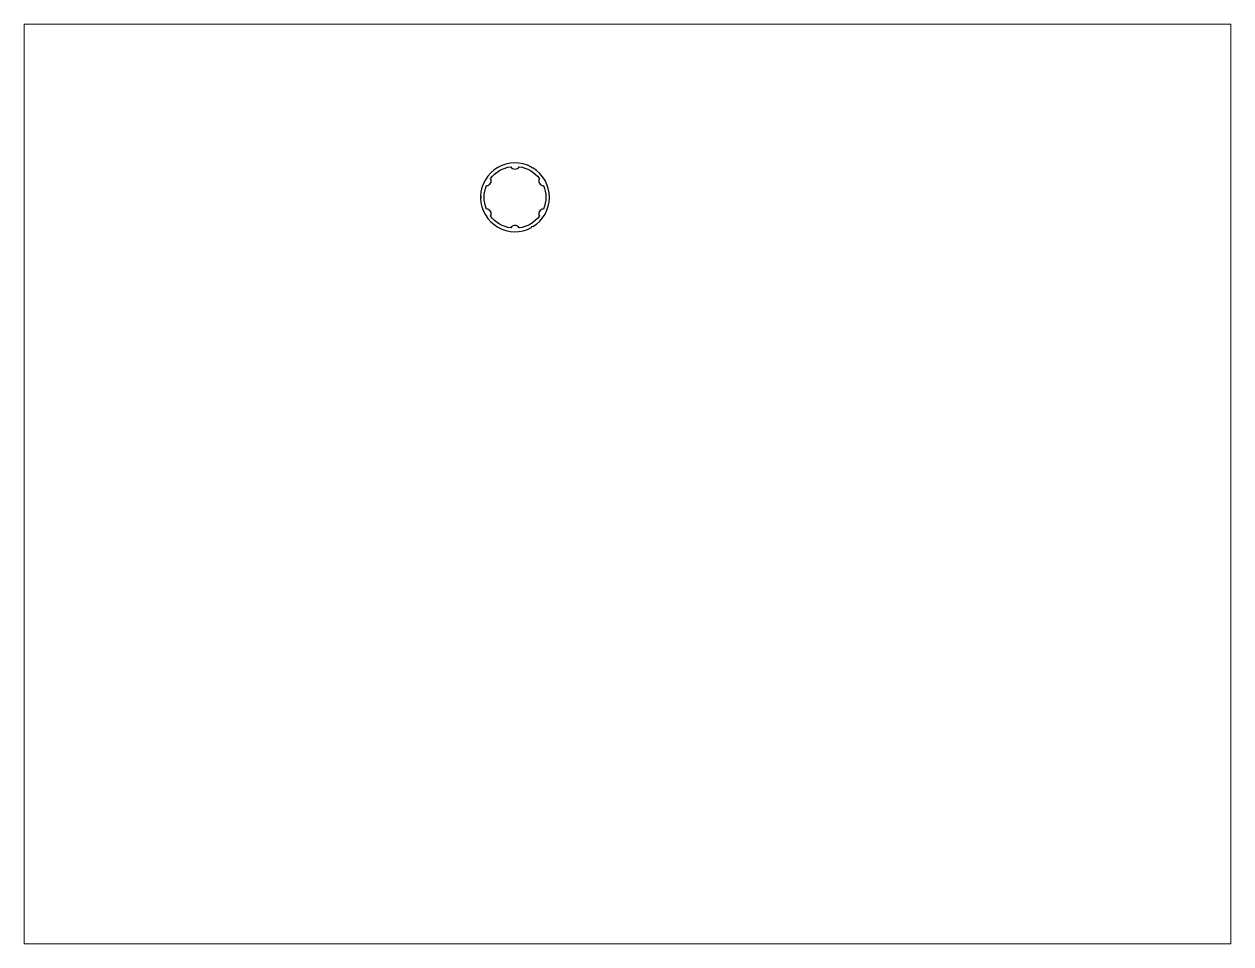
# Paper-space layout 'Layout1' of a CAD drawing. Extents: x 27 to 240, y 20 to 183.
# The model-space entities are those that its viewports show. They can reach past a viewport. Long polylines and large blocks are cut down to what shows.
import ezdxf

# ---------------------------------------------------------------- set-up
doc = ezdxf.new("R2010")
doc.units = 0
doc.header["$LTSCALE"] = 15
doc.layers.get('0').update_dxf_attribs({"linetype": 'CONTINUOUS'})

msp = doc.modelspace()

# ---------------------------------------------------------------- linework, layer by layer
at = {"color": 0, "linetype": 'CONTINUOUS', "ltscale": 0.05}
for points in [[(143.85, 221.91), (143.55, 221.61, 0.559426), (159.79, 212.24), (159.9, 212.65), (160.3, 212.54, 0.559426), (160.3, 231.29), (159.9, 231.18), (159.79, 231.58, 0.559426), (143.55, 222.21)], [(155.85, 231.7, -0.198326), (162.37, 227.93, 0.606966), (163.67, 225.68, -0.198326), (163.67, 218.14, 0.606966), (162.37, 215.89, -0.198326), (155.85, 212.12, 0.606966), (153.25, 212.12, -0.198326), (146.72, 215.89, 0.606966), (145.42, 218.14, -0.198326), (145.42, 225.68, 0.606966), (146.72, 227.93, -0.198326), (153.25, 231.7, 0.606966)]]:
    msp.add_lwpolyline(points, format="xyb", close=True, dxfattribs=at)

psp = doc.layouts.get("Layout1")

# ---------------------------------------------------------------- viewports
at = {"layer": '0', "color": 0, "linetype": 'BYBLOCK', "ltscale": 0.05}
psp.add_viewport(center=(133.35, 101.6), size=(213.36, 162.56), view_center_point=(190.51, 130.3), view_height=293.8955, dxfattribs=at)

doc.saveas('drawing.dxf')
